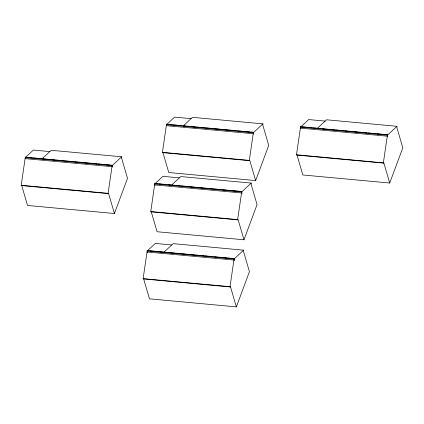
<?xml version="1.0" encoding="UTF-8"?>
<svg xmlns="http://www.w3.org/2000/svg" width="424" height="424" viewBox="0 0 424 424"><rect width="100%" height="100%" fill="white"/><g stroke="black" fill="none" stroke-linecap="round" stroke-linejoin="round"><path stroke-width="0.64" d="M21.725 185.59L27.539 205.465L114.427 213.516L108.618 193.641L21.725 185.59L21.2 185.267L25.313 157.15L112.201 165.201L112.514 166.992L111.984 166.669L25.096 158.618M108.618 193.641L108.088 193.318L112.201 165.201M151.273 211.862L157.087 231.737L243.975 239.788L238.166 219.913L151.273 211.862L150.748 211.539L154.861 183.422L241.749 191.473L242.062 193.264L241.532 192.941L154.643 184.891L155.173 185.214M143.662 278.955L149.471 298.83L236.359 306.881L230.55 287.006L143.662 278.955L143.132 278.632L147.245 250.515L234.133 258.566L234.446 260.357L233.921 260.034L147.027 251.983L147.557 252.307M162.954 152.651L168.768 172.526L255.656 180.576L249.842 160.701L162.954 152.651L162.429 152.322L166.537 124.211L253.425 132.262L253.738 134.053L253.213 133.73L166.325 125.679M238.166 219.913L237.636 219.59L241.749 191.473M230.55 287.006L230.02 286.682L234.133 258.566M249.842 160.701L249.317 160.373L253.425 132.262M297.017 155.099L302.831 174.974L389.72 183.025L383.906 163.15L297.017 155.099L296.493 154.776L300.6 126.659L387.494 134.71L387.806 136.502L387.276 136.178L300.388 128.127M383.906 163.15L383.381 162.827L387.494 134.71M114.427 213.516L127.507 178.308L121.699 158.433L121.651 156.806L51.225 150.282L42.04 158.841M255.656 180.576L268.737 145.363L262.922 125.488L262.88 123.861L192.454 117.337L183.269 125.902L185.903 126.145M243.975 239.788L257.055 204.58L251.247 184.705L251.199 183.078L180.772 176.554L171.588 185.113M236.359 306.881L249.439 271.667L243.63 251.792L243.588 250.165L173.156 243.641L163.971 252.206L167.263 252.508M389.72 183.025L402.8 147.812L396.986 127.937L396.944 126.315L326.517 119.785L317.332 128.35M25.313 157.15L25.578 157.315L33.364 150.064L49.82 151.585M121.651 156.806L112.466 165.365L111.152 165.243M154.861 183.422L155.126 183.587L162.911 176.336L179.368 177.857M262.88 123.861L253.695 132.426L251.061 132.182M147.245 250.515L147.515 250.679L155.295 243.424L171.757 244.95M300.6 126.659L300.87 126.824L308.651 119.568L325.113 121.094M242.019 191.637L251.199 183.078M243.588 250.165L234.403 258.73L232.426 258.55M396.944 126.315L387.759 134.874L386.444 134.752M300.87 126.824L307.453 127.433M308.773 127.555L312.064 127.863M313.384 127.984L316.675 128.287M317.989 128.414L320.624 128.657M322.595 128.838L325.229 129.082M326.549 129.203L329.84 129.511M331.155 129.633L334.446 129.935M335.76 130.057L339.052 130.364M340.371 130.486L343.663 130.788M344.977 130.91L348.268 131.217M349.583 131.339L352.874 131.641M354.194 131.763L357.485 132.071M358.799 132.193L362.091 132.495M363.405 132.617L366.696 132.924M368.016 133.046L371.307 133.353M372.622 133.475L375.913 133.777M377.228 133.899L380.519 134.207M381.839 134.328L385.13 134.631M300.531 127.142L387.419 135.192M191.049 118.646L174.587 117.119L166.807 124.375L166.537 124.211M168.784 124.561L172.075 124.863M173.389 124.985L176.681 125.292M178.001 125.414L181.292 125.716M187.217 126.267L190.508 126.569M191.823 126.691L195.114 126.999M196.434 127.121L199.725 127.423M201.04 127.545L204.331 127.852M205.645 127.974L208.937 128.281M210.256 128.403L213.548 128.705M214.862 128.827L231.319 130.353M233.29 130.534L235.924 130.778M237.901 130.963L240.53 131.207M241.85 131.329L245.141 131.631M246.455 131.753L249.747 132.06M166.468 124.693L253.356 132.744M296.493 154.776L383.381 162.827M162.429 152.322L249.317 160.373M25.578 157.315L27.555 157.5M28.869 157.622L32.166 157.929M33.48 158.051L36.771 158.353M38.091 158.475L41.382 158.783M42.697 158.905L45.988 159.207M47.308 159.329L50.599 159.636M51.914 159.758L55.205 160.06M56.519 160.182L59.81 160.489M61.13 160.611L64.421 160.913M65.736 161.035L69.027 161.343M70.342 161.464L73.633 161.772M74.953 161.894L78.244 162.196M79.558 162.318L92.066 163.478M93.381 163.6L96.672 163.903M97.986 164.024L100.621 164.268M102.597 164.454L105.226 164.698M106.546 164.819L109.837 165.122M25.239 157.633L112.127 165.683M155.126 183.587L157.76 183.836M159.079 183.958L161.714 184.202M163.685 184.382L166.319 184.626M168.296 184.811L170.93 185.055M172.245 185.177L175.536 185.479M176.856 185.601L180.147 185.908M181.461 186.03L184.753 186.332M186.067 186.454L189.358 186.761M190.678 186.883L193.969 187.185M195.284 187.307L198.575 187.615M199.889 187.737L203.181 188.044M204.501 188.166L207.792 188.468M209.106 188.59L212.398 188.897M213.712 189.019L217.003 189.321M218.323 189.443L221.614 189.751M222.929 189.873L226.22 190.175M227.534 190.297L230.826 190.604M232.145 190.726L240.042 191.457M154.787 183.905L241.675 191.955M21.2 185.267L108.088 193.318M150.748 211.539L237.636 219.59M147.515 250.679L148.829 250.801M150.149 250.923L153.44 251.231M154.755 251.353L158.046 251.655M159.366 251.777L162.657 252.084M168.582 252.63L181.085 253.791M182.405 253.912L185.696 254.22M187.011 254.342L189.645 254.586M191.616 254.766L194.25 255.01M195.57 255.131L198.856 255.439M200.176 255.561L203.467 255.863M204.781 255.985L208.073 256.292M209.392 256.414L212.678 256.716M214.655 256.902L217.289 257.145M218.604 257.267L221.895 257.569M223.215 257.691L226.501 257.999M227.821 258.121L231.112 258.428M147.176 250.997L234.064 259.048M143.132 278.632L230.02 286.682"/></g></svg>
